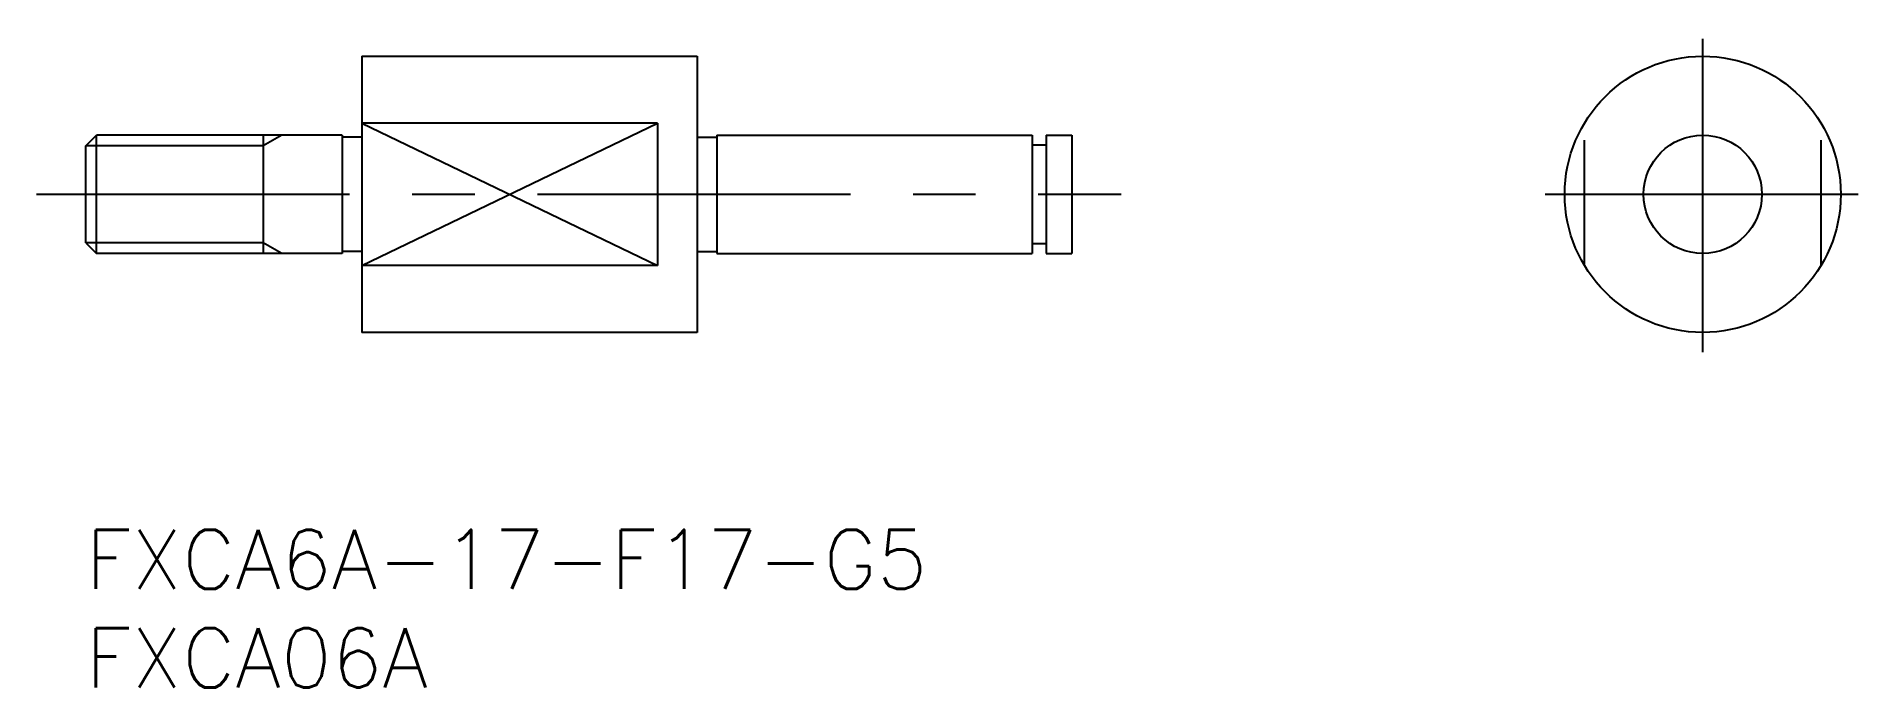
# Model space of a CAD drawing. Extents: x -2.5 to 90, y -8 to 25.
import ezdxf

# ---------------------------------------------------------------- set-up
doc = ezdxf.new("R2010")
doc.units = 0
doc.header["$LTSCALE"] = 0.5
doc.linetypes.add('CENTER', pattern=[50.8, 31.75, -6.35, 6.35, -6.35])
doc.linetypes.add('DASHED', pattern=[19.05, 12.7, -6.35])
for name, color, linetype in [('MSM_CENTER', 1, 'CENTER'), ('MSM_CONTINUOUS', 7, 'CONTINUOUS'), ('MSM_DASHED', 4, 'DASHED'), ('MSM_NARROW', 5, 'CONTINUOUS'), ('MSM_PART_NUMBER', 7, 'CONTINUOUS')]:
    doc.layers.add(name, color=color, linetype=linetype)
doc.styles.get("Standard").update_dxf_attribs({"font": 'txt.shx', "height": 3, "bigfont": 'bigfont.shx'})

# ---------------------------------------------------------------- blocks, each defined once
blk = doc.blocks.new('*U3')
at = {"layer": 'MSM_PART_NUMBER'}
blk.add_text('FXCA6A-17-F17-G5', height=3, dxfattribs=at).set_placement((0, -3))
blk = doc.blocks.new('*U4')
at = {"layer": 'MSM_PART_NUMBER'}
blk.add_text('FXCA06A', height=3, dxfattribs=at).set_placement((0, -8))

msp = doc.modelspace()

# ---------------------------------------------------------------- linework, layer by layer
at = {"layer": 'MSM_CENTER'}
for p, q in [((82, 9), (82, 25)), ((-2.5, 17), (52.5, 17)), ((74, 17), (90, 17))]:
    msp.add_line(p, q, dxfattribs=at)
at = {"layer": 'MSM_CONTINUOUS'}
for p, q in [((14, 24), (14, 10)), ((14, 24), (31, 24)), ((31, 24), (31, 10)), ((29, 20.606), (14, 20.606)), ((29, 20.606), (29, 13.394)), ((0, 19.459), (0.541, 20)), ((0, 14.541), (0, 19.459)), ((0.541, 14), (0.541, 20)), ((13, 20), (0.541, 20)), ((9, 20), (9, 14)), ((13, 20), (13, 14)), ((14, 19.9), (13, 19.9)), ((31, 19.9), (32, 19.9)), ((32, 20), (48, 20)), ((32, 20), (32, 14)), ((48, 20), (48, 14)), ((48, 19.5), (48.7, 19.5)), ((48.7, 20), (50, 20)), ((48.7, 20), (48.7, 14)), ((50, 20), (50, 14)), ((0, 14.541), (0.541, 14)), ((13, 14), (0.541, 14)), ((14, 14.1), (13, 14.1)), ((31, 14.1), (32, 14.1)), ((32, 14), (48, 14)), ((48, 14.5), (48.7, 14.5)), ((48.7, 14), (50, 14)), ((29, 13.394), (14, 13.394)), ((31, 10), (14, 10))]:
    msp.add_line(p, q, dxfattribs=at)
for radius in [7, 3]:
    msp.add_circle((82, 17), radius, dxfattribs=at)
at = {"layer": 'MSM_DASHED'}
for p, q in [((76, 13.394), (76, 20.606)), ((88, 13.394), (88, 20.606))]:
    msp.add_line(p, q, dxfattribs=at)
at = {"layer": 'MSM_NARROW'}
for p, q in [((14, 20.606), (29, 13.394)), ((14, 13.394), (29, 20.606)), ((9, 19.459), (0, 19.459)), ((9.938, 20), (9, 19.459)), ((9, 14.541), (0, 14.541)), ((9.938, 14), (9, 14.541))]:
    msp.add_line(p, q, dxfattribs=at)

# ---------------------------------------------------------------- block references
at = {"layer": 'MSM_CONTINUOUS'}
for name in ['*U3', '*U4']:
    msp.add_blockref(name, (0, 0), dxfattribs=at)

doc.saveas('drawing.dxf')
